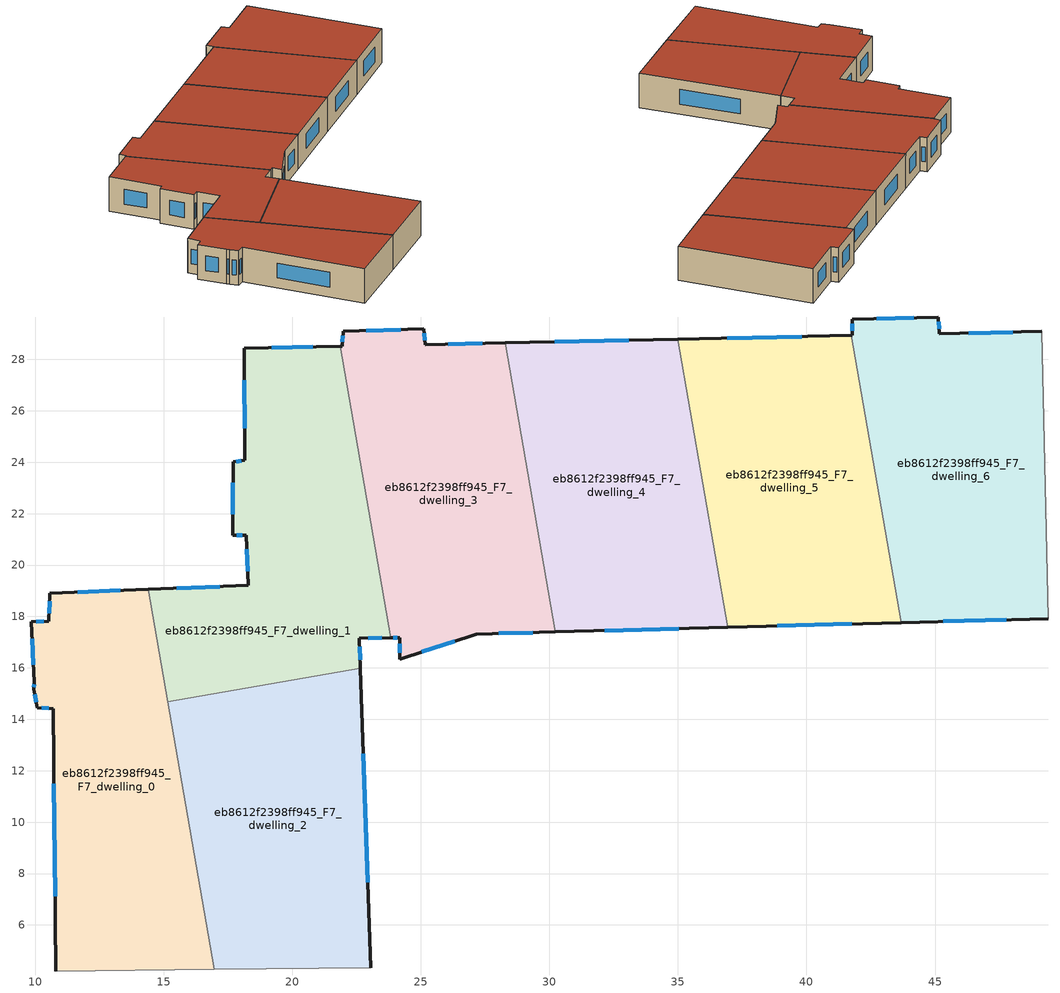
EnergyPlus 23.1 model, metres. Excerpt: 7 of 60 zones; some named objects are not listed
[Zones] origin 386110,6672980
eb8612f2398ff945_F7_dwelling_0
 floor to eb8612f2398ff945_F6_dwelling_0 (EU_floor_Construction): 14.4,19.06 16.95,4.28 10.8,4.21 10.7,14.42 10.08,14.46 9.94,15.18 9.96,15.44 9.85,17.8 10.53,17.81 10.57,18.91 z21
 wall outside (EU_wall_Construction): 14.4,19.06 10.57,18.91 10.53,17.81 9.85,17.8 9.96,15.44 9.94,15.18 10.08,14.46 10.7,14.42 10.8,4.21 z21:24
 wall adiabatic (EU_wall_Construction): 10.8,4.21 16.95,4.28 z21:24
 wall to eb8612f2398ff945_F7_dwelling_2 (EU_wall_Construction): 16.95,4.28 15.15,14.68 z21:24
 wall to eb8612f2398ff945_F7_dwelling_1 (EU_wall_Construction): 15.15,14.68 14.4,19.06 z21:24
 window (EU_Window_Construction): 9.96,15.37 9.95,15.25 / 9.88,17.13 9.93,16.12 / 10.34,17.81 10.04,17.8 / 10.56,18.59 10.54,18.13 / 13.3,19.01 11.66,18.95 / 10.73,11.5 10.77,7.13 / 10.26,14.45 10.52,14.43 / 9.98,14.97 10.04,14.66 z21.86:23.14
 roof outside (EU_roof_Construction): 16.95,4.28 14.4,19.06 10.57,18.91 10.53,17.81 9.85,17.8 9.96,15.44 9.94,15.18 10.08,14.46 10.7,14.42 10.8,4.21 z24
eb8612f2398ff945_F7_dwelling_1
 floor to eb8612f2398ff945_F6_dwelling_1 (EU_floor_Construction): 21.87,28.51 23.83,17.17 22.61,17.15 22.65,15.98 15.15,14.68 14.4,19.06 18.29,19.21 18.21,21.17 17.68,21.16 17.69,24.01 18.15,24.07 18.13,28.43 z21
 wall outside (EU_wall_Construction): 21.87,28.51 18.13,28.43 18.15,24.07 17.69,24.01 17.68,21.16 18.21,21.17 18.29,19.21 14.4,19.06 / 22.65,15.98 22.61,17.15 23.83,17.17 z21:24
 wall to eb8612f2398ff945_F7_dwelling_3 (EU_wall_Construction): 23.83,17.17 21.87,28.51 z21:24
 wall to eb8612f2398ff945_F7_dwelling_2 (EU_wall_Construction): 15.15,14.68 22.65,15.98 z21:24
 window (EU_Window_Construction): 17.83,21.16 18.06,21.17 / 17.69,23.2 17.68,21.97 / 18.02,24.05 17.82,24.03 / 18.13,27.18 18.14,25.32 / 20.8,28.49 19.2,28.45 / 22.96,17.16 23.48,17.17 / 22.64,16.32 22.62,16.82 / 17.18,19.17 15.51,19.1 / 18.23,20.61 18.27,19.77 z21.86:23.14
 roof outside (EU_roof_Construction): 22.65,15.98 22.61,17.15 23.83,17.17 21.87,28.51 18.13,28.43 18.15,24.07 17.69,24.01 17.68,21.16 18.21,21.17 18.29,19.21 14.4,19.06 15.15,14.68 z24
eb8612f2398ff945_F7_dwelling_2
 floor to eb8612f2398ff945_F6_dwelling_2 (EU_floor_Construction): 22.65,15.98 23.06,4.34 16.95,4.28 15.15,14.68 z21
 wall outside (EU_wall_Construction): 23.06,4.34 22.65,15.98 z21:24
 wall adiabatic (EU_wall_Construction): 16.95,4.28 23.06,4.34 z21:24
 window (EU_Window_Construction): 22.94,7.67 22.77,12.65 z21.86:23.14
 roof outside (EU_roof_Construction): 23.06,4.34 22.65,15.98 15.15,14.68 16.95,4.28 z24
eb8612f2398ff945_F7_dwelling_3
 floor to eb8612f2398ff945_F6_dwelling_3 (EU_floor_Construction): 28.28,28.65 30.23,17.4 27.16,17.32 24.18,16.34 24.18,17.18 23.83,17.17 21.87,28.51 21.93,28.51 21.98,29.1 25.11,29.19 25.17,28.58 z21
 wall outside (EU_wall_Construction): 23.83,17.17 24.18,17.18 24.18,16.34 27.16,17.32 30.23,17.4 / 28.28,28.65 25.17,28.58 25.11,29.19 21.98,29.1 21.93,28.51 21.87,28.51 z21:24
 wall to eb8612f2398ff945_F7_dwelling_4 (EU_wall_Construction): 30.23,17.4 28.28,28.65 z21:24
 window (EU_Window_Construction): 23.93,17.18 24.08,17.18 / 21.97,28.93 21.95,28.68 / 24.21,29.16 22.87,29.12 / 25.15,28.75 25.12,29.01 / 27.39,28.63 26.06,28.6 / 28.04,17.34 29.35,17.38 / 25.03,16.62 26.31,17.04 / 24.18,16.94 24.18,16.58 z21.86:23.14
 roof outside (EU_roof_Construction): 30.23,17.4 28.28,28.65 25.17,28.58 25.11,29.19 21.98,29.1 21.93,28.51 21.87,28.51 23.83,17.17 24.18,17.18 24.18,16.34 27.16,17.32 z24
eb8612f2398ff945_F7_dwelling_4
 floor to eb8612f2398ff945_F6_dwelling_4 (EU_floor_Construction): 35,28.79 36.94,17.58 30.23,17.4 28.28,28.65 z21
 wall outside (EU_wall_Construction): 30.23,17.4 36.94,17.58 / 35,28.79 28.28,28.65 z21:24
 wall to eb8612f2398ff945_F7_dwelling_5 (EU_wall_Construction): 36.94,17.58 35,28.79 z21:24
 window (EU_Window_Construction): 32.15,17.45 35.02,17.53 / 33.08,28.75 30.2,28.69 z21.86:23.14
 roof outside (EU_roof_Construction): 36.94,17.58 35,28.79 28.28,28.65 30.23,17.4 z24
eb8612f2398ff945_F7_dwelling_5
 floor to eb8612f2398ff945_F6_dwelling_5 (EU_floor_Construction): 41.74,28.93 43.68,17.76 36.94,17.58 35,28.79 z21
 wall outside (EU_wall_Construction): 36.94,17.58 43.68,17.76 / 41.74,28.93 35,28.79 z21:24
 wall to eb8612f2398ff945_F7_dwelling_6 (EU_wall_Construction): 43.68,17.76 41.74,28.93 z21:24
 window (EU_Window_Construction): 38.86,17.63 41.75,17.71 / 39.82,28.89 36.93,28.83 z21.86:23.14
 roof outside (EU_roof_Construction): 43.68,17.76 41.74,28.93 35,28.79 36.94,17.58 z24
eb8612f2398ff945_F7_dwelling_6
 floor to eb8612f2398ff945_F6_dwelling_6 (EU_floor_Construction): 49.16,29.09 49.4,17.92 43.68,17.76 41.74,28.93 41.77,28.93 41.78,29.57 45.13,29.65 45.17,29 z21
 wall outside (EU_wall_Construction): 49.16,29.09 45.17,29 45.13,29.65 41.78,29.57 41.77,28.93 41.74,28.93 / 43.68,17.76 49.4,17.92 z21:24
 wall adiabatic (EU_wall_Construction): 49.4,17.92 49.16,29.09 z21:24
 window (EU_Window_Construction): 41.78,29.38 41.77,29.11 / 44.17,29.63 42.74,29.59 / 45.16,29.19 45.14,29.47 / 48.02,29.06 46.31,29.03 / 45.31,17.81 47.77,17.88 z21.86:23.14
 roof outside (EU_roof_Construction): 49.4,17.92 49.16,29.09 45.17,29 45.13,29.65 41.78,29.57 41.77,28.93 41.74,28.93 43.68,17.76 z24
[Building]
EU S2 Campaign: North Axis=0; Terrain=City; Solar Distribution=FullExterior
[Site:Location]
Helsinki-Vantaa.AP: Latitude=60.317; Longitude=24.963; Time Zone=2; Elevation=54.6
[SizingPeriod:WeatherFileDays]
AnnualSizingPeriod: Begin Month=1; Begin Day of Month=1; End Month=12; End Day of Month=31; Day of Week for Start Day=Monday; Use Weather File Daylight Saving Period=No; Use Weather File Rain and Snow Indicators=No
[MATERIAL]
EU_InternalMass_Material: Roughness=MediumRough; Thickness=0.1; Conductivity=1; Density=1800; Specific Heat=900; Thermal Absorptance=0.9; Solar Absorptance=0.7; Visible Absorptance=0.7
[MATERIAL:NOMASS] Roughness=MediumRough; Thermal Absorptance=0.9; Solar Absorptance=0.7; Visible Absorptance=0.7
Name | Thermal Resistance
EU_wall_NoMass | 1.10183
EU_roof_NoMass; EU_floor_NoMass | 1.70606
[WINDOWMATERIAL:SIMPLEGLAZINGSYSTEM]
EU_Window_SimpleGlazing: UFactor=3.11035; Solar Heat Gain Coefficient=0.8; Visible Transmittance=0.8
[CONSTRUCTION]
EU_wall_Construction: EU_wall_NoMass
EU_roof_Construction: EU_roof_NoMass
EU_floor_Construction: EU_floor_NoMass
EU_Window_Construction: EU_Window_SimpleGlazing
EU_InternalMass_Construction: EU_InternalMass_Material
[ZONE] Type=1; Multiplier=1; Ceiling Height=autocalculate; Floor Area=autocalculate; Part of Total Floor Area=Yes
Name | Volume
eb8612f2398ff945_F7_dwelling_0; eb8612f2398ff945_F7_dwelling_6 | 227.139
eb8612f2398ff945_F7_dwelling_1 | 227.146
eb8612f2398ff945_F7_dwelling_2 | 227.144
eb8612f2398ff945_F7_dwelling_3 | 227.14
eb8612f2398ff945_F7_dwelling_4 | 227.156
eb8612f2398ff945_F7_dwelling_5 | 227.128
[INTERNALMASS] Construction=EU_InternalMass_Construction
Name | Zone or ZoneList | Surface Area
eb8612f2398ff945_F7_dwelling_0_EU_InternalMass | eb8612f2398ff945_F7_dwelling_0 | 75.7201
eb8612f2398ff945_F7_dwelling_1_EU_InternalMass | eb8612f2398ff945_F7_dwelling_1 | 75.715
eb8612f2398ff945_F7_dwelling_2_EU_InternalMass | eb8612f2398ff945_F7_dwelling_2 | 75.715
eb8612f2398ff945_F7_dwelling_3_EU_InternalMass | eb8612f2398ff945_F7_dwelling_3 | 75.7134
eb8612f2398ff945_F7_dwelling_4_EU_InternalMass | eb8612f2398ff945_F7_dwelling_4 | 75.7186
eb8612f2398ff945_F7_dwelling_5_EU_InternalMass | eb8612f2398ff945_F7_dwelling_5 | 75.7094
eb8612f2398ff945_F7_dwelling_6_EU_InternalMass | eb8612f2398ff945_F7_dwelling_6 | 75.7133
[OTHEREQUIPMENT] Fuel Type=Electricity; Design Level Calculation Method=Watts/Area; Power per Zone Floor Area=1; Fraction Latent=0; Fraction Radiant=0; Fraction Lost=0; Carbon Dioxide Generation Rate=0; EndUse Subcategory=EU_Step8_InternalGains
Name | Zone or ZoneList or Space or SpaceList | Schedule
EU_Step8_InternalGain_eb8612f2398ff945_F7_dwelling_0_f000 | eb8612f2398ff945_F7_dwelling_0 | EU_Step8_GainSchedule_eb8612f2398ff945_F7_dwelling_0_f000
EU_Step8_InternalGain_eb8612f2398ff945_F7_dwelling_1_f000 | eb8612f2398ff945_F7_dwelling_1 | EU_Step8_GainSchedule_eb8612f2398ff945_F7_dwelling_1_f000
EU_Step8_InternalGain_eb8612f2398ff945_F7_dwelling_2_f000 | eb8612f2398ff945_F7_dwelling_2 | EU_Step8_GainSchedule_eb8612f2398ff945_F7_dwelling_2_f000
EU_Step8_InternalGain_eb8612f2398ff945_F7_dwelling_3_f000 | eb8612f2398ff945_F7_dwelling_3 | EU_Step8_GainSchedule_eb8612f2398ff945_F7_dwelling_3_f000
EU_Step8_InternalGain_eb8612f2398ff945_F7_dwelling_4_f000 | eb8612f2398ff945_F7_dwelling_4 | EU_Step8_GainSchedule_eb8612f2398ff945_F7_dwelling_4_f000
EU_Step8_InternalGain_eb8612f2398ff945_F7_dwelling_5_f000 | eb8612f2398ff945_F7_dwelling_5 | EU_Step8_GainSchedule_eb8612f2398ff945_F7_dwelling_5_f000
EU_Step8_InternalGain_eb8612f2398ff945_F7_dwelling_6_f000 | eb8612f2398ff945_F7_dwelling_6 | EU_Step8_GainSchedule_eb8612f2398ff945_F7_dwelling_6_f000
[ZONEVENTILATION:DESIGNFLOWRATE] Schedule=EU_AlwaysOn; Design Flow Rate Calculation Method=AirChanges/Hour; Air Changes per Hour=0.756316; Ventilation Type=Natural; Fan Pressure Rise=0; Fan Total Efficiency=1; Constant Term Coefficient=1; Temperature Term Coefficient=0; Velocity Term Coefficient=0; Velocity Squared Term Coefficient=0; Minimum Indoor Temperature=-100; Maximum Indoor Temperature=100; Delta Temperature=-100; Minimum Outdoor Temperature=-100; Maximum Outdoor Temperature=100; Maximum Wind Speed=40
Name | Zone or ZoneList or Space or SpaceList
EU_ConstantAir_eb8612f2398ff945_F7_dwelling_0 | eb8612f2398ff945_F7_dwelling_0
EU_ConstantAir_eb8612f2398ff945_F7_dwelling_1 | eb8612f2398ff945_F7_dwelling_1
EU_ConstantAir_eb8612f2398ff945_F7_dwelling_2 | eb8612f2398ff945_F7_dwelling_2
EU_ConstantAir_eb8612f2398ff945_F7_dwelling_3 | eb8612f2398ff945_F7_dwelling_3
EU_ConstantAir_eb8612f2398ff945_F7_dwelling_4 | eb8612f2398ff945_F7_dwelling_4
EU_ConstantAir_eb8612f2398ff945_F7_dwelling_5 | eb8612f2398ff945_F7_dwelling_5
EU_ConstantAir_eb8612f2398ff945_F7_dwelling_6 | eb8612f2398ff945_F7_dwelling_6
[HVACTEMPLATE:ZONE:IDEALLOADSAIRSYSTEM] System Availability Schedule=EU_AlwaysOn; Maximum Heating Supply Air Temperature=50; Minimum Cooling Supply Air Temperature=13; Maximum Heating Supply Air Humidity Ratio=0.0156; Minimum Cooling Supply Air Humidity Ratio=0.0077; Heating Limit=NoLimit; Cooling Limit=NoLimit; Heating Availability Schedule=EU_AlwaysOn; Cooling Availability Schedule=EU_CoolingOff; Dehumidification Control Type=ConstantSensibleHeatRatio; Cooling Sensible Heat Ratio=0.7; Dehumidification Setpoint=60; Humidification Control Type=None; Humidification Setpoint=30; Outdoor Air Method=None; Outdoor Air Flow Rate per Person=0.00944; Outdoor Air Flow Rate per Zone Floor Area=0; Outdoor Air Flow Rate per Zone=0; Demand Controlled Ventilation Type=None; Outdoor Air Economizer Type=NoEconomizer; Heat Recovery Type=None; Sensible Heat Recovery Effectiveness=0.7; Latent Heat Recovery Effectiveness=0.65
Name | Template Thermostat
eb8612f2398ff945_F7_dwelling_0 | EU_HeatOnly_eb8612f2398ff945_F7_dwelling_0
eb8612f2398ff945_F7_dwelling_1 | EU_HeatOnly_eb8612f2398ff945_F7_dwelling_1
eb8612f2398ff945_F7_dwelling_2 | EU_HeatOnly_eb8612f2398ff945_F7_dwelling_2
eb8612f2398ff945_F7_dwelling_3 | EU_HeatOnly_eb8612f2398ff945_F7_dwelling_3
eb8612f2398ff945_F7_dwelling_4 | EU_HeatOnly_eb8612f2398ff945_F7_dwelling_4
eb8612f2398ff945_F7_dwelling_5 | EU_HeatOnly_eb8612f2398ff945_F7_dwelling_5
eb8612f2398ff945_F7_dwelling_6 | EU_HeatOnly_eb8612f2398ff945_F7_dwelling_6
[SIZING:ZONE] Zone Cooling Design Supply Air Temperature Input Method=SupplyAirTemperature; Zone Cooling Design Supply Air Temperature=13; Zone Heating Design Supply Air Temperature Input Method=SupplyAirTemperature; Zone Heating Design Supply Air Temperature=50; Zone Cooling Design Supply Air Humidity Ratio=0.008; Zone Heating Design Supply Air Humidity Ratio=0.008; Cooling Design Air Flow Method=DesignDay; Cooling Design Air Flow Rate=0; Cooling Minimum Air Flow per Zone Floor Area=0.000762; Cooling Minimum Air Flow=0; Cooling Minimum Air Flow Fraction=0.2; Heating Design Air Flow Method=DesignDay; Heating Design Air Flow Rate=0; Heating Maximum Air Flow per Zone Floor Area=0.002032; Heating Maximum Air Flow=0.141576; Heating Maximum Air Flow Fraction=0.3; Account for Dedicated Outdoor Air System=No; Dedicated Outdoor Air System Control Strategy=NeutralSupplyAir; Dedicated Outdoor Air Low Setpoint Temperature for Design=autosize; Dedicated Outdoor Air High Setpoint Temperature for Design=autosize; Zone Load Sizing Method=Sensible Load Only No Latent Load; Zone Latent Cooling Design Supply Air Humidity Ratio Input Method=HumidityRatioDifference; Zone Cooling Design Supply Air Humidity Ratio Difference=0.005; Zone Latent Heating Design Supply Air Humidity Ratio Input Method=HumidityRatioDifference; Zone Humidification Design Supply Air Humidity Ratio Difference=0.005
eb8612f2398ff945_F7_dwelling_0; eb8612f2398ff945_F7_dwelling_1; eb8612f2398ff945_F7_dwelling_2; eb8612f2398ff945_F7_dwelling_3; eb8612f2398ff945_F7_dwelling_4; eb8612f2398ff945_F7_dwelling_5; eb8612f2398ff945_F7_dwelling_6
[SCHEDULE:CONSTANT]
Name | Hourly Value
EU_AlwaysOn | 1
EU_CoolingOff | 0
[SCHEDULE:FILE] Column Number=1; Rows to Skip at Top=0; Number of Hours of Data=8760; Column Separator=Comma; Interpolate to Timestep=No; Minutes per Item=60; Adjust Schedule for Daylight Savings=Yes
Name | File
EU_Step8_GainSchedule_eb8612f2398ff945_F7_dwelling_0_f000 | ../../schedules/eb8612f2398ff945/eb8612f2398ff945_F7_dwelling_0_f000_gain.csv
EU_Step8_GainSchedule_eb8612f2398ff945_F7_dwelling_1_f000 | ../../schedules/eb8612f2398ff945/eb8612f2398ff945_F7_dwelling_1_f000_gain.csv
EU_Step8_GainSchedule_eb8612f2398ff945_F7_dwelling_2_f000 | ../../schedules/eb8612f2398ff945/eb8612f2398ff945_F7_dwelling_2_f000_gain.csv
EU_Step8_GainSchedule_eb8612f2398ff945_F7_dwelling_3_f000 | ../../schedules/eb8612f2398ff945/eb8612f2398ff945_F7_dwelling_3_f000_gain.csv
EU_Step8_GainSchedule_eb8612f2398ff945_F7_dwelling_4_f000 | ../../schedules/eb8612f2398ff945/eb8612f2398ff945_F7_dwelling_4_f000_gain.csv
EU_Step8_GainSchedule_eb8612f2398ff945_F7_dwelling_5_f000 | ../../schedules/eb8612f2398ff945/eb8612f2398ff945_F7_dwelling_5_f000_gain.csv
EU_Step8_GainSchedule_eb8612f2398ff945_F7_dwelling_6_f000 | ../../schedules/eb8612f2398ff945/eb8612f2398ff945_F7_dwelling_6_f000_gain.csv
